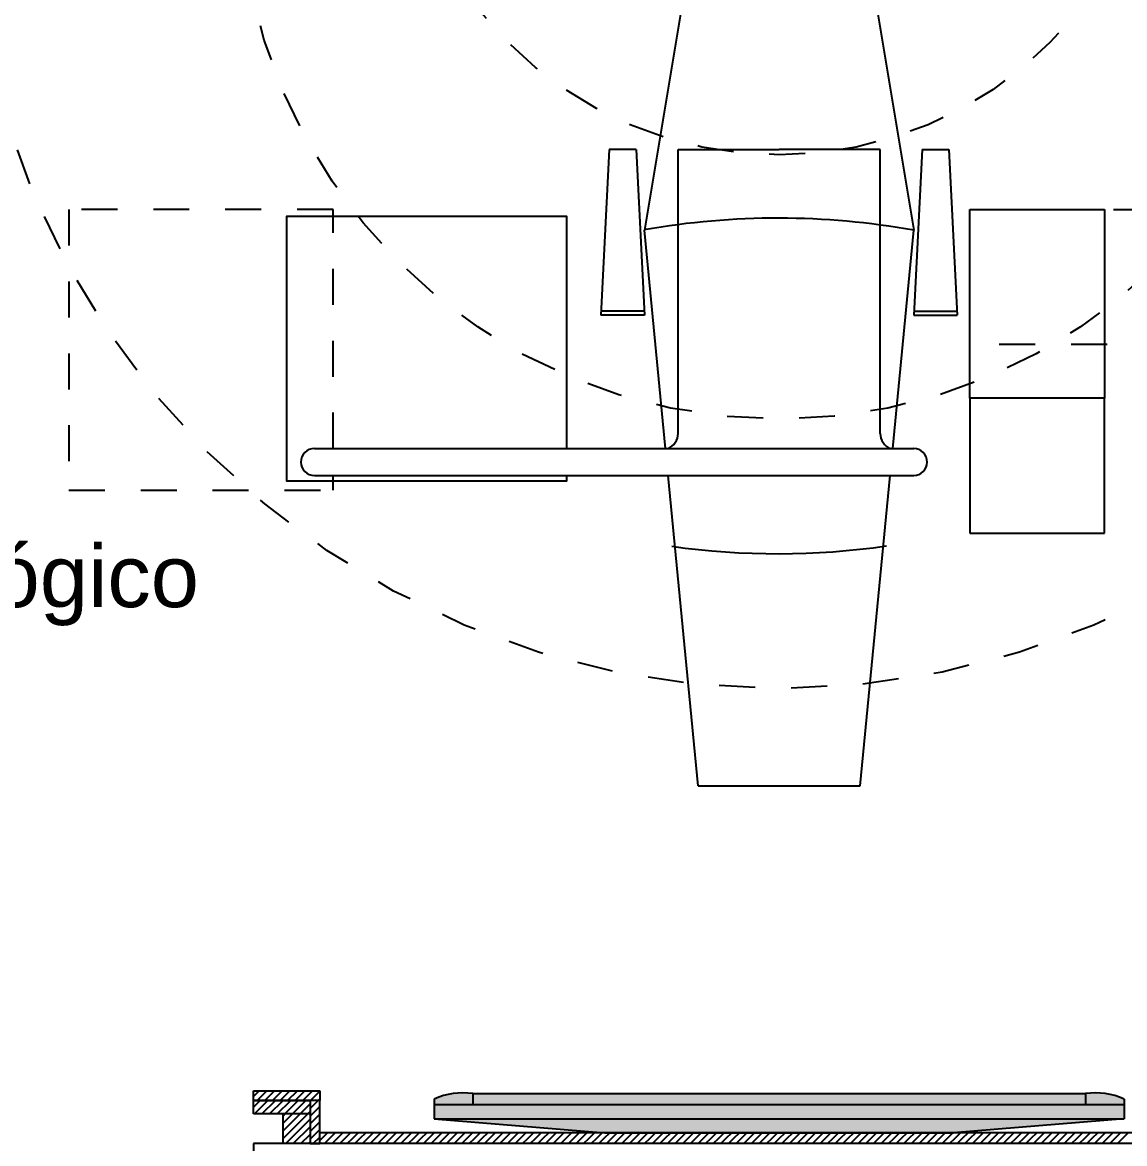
# Model space of a CAD drawing. Header units: millimetres. Extents: x 1573 to 2177, y 1587 to 1932.
# Drawn here: x 1899.678 to 1902.744, y 1914.775 to 1917.894 of the extents above; entities that cross this region are included whole.
import ezdxf
from ezdxf.enums import TextEntityAlignment as Align

# ---------------------------------------------------------------- set-up
doc = ezdxf.new("R2010")
doc.units = ezdxf.units.MM
doc.header["$LTSCALE"] = 0.03
doc.linetypes.add('HIDDEN', pattern=[9.525, 6.35, -3.175])
doc.layers.add('-HIDRO', color=8, linetype='Continuous')
doc.styles.add('ARIAL', font='arial.ttf')

msp = doc.modelspace()

# ---------------------------------------------------------------- hatches: boundary and pattern name
at = {"layer": '-HIDRO'}
h = msp.add_hatch(color=256, dxfattribs=at)
h.paths.add_polyline_path([(1902.2678, 1914.8053), (1901.2982, 1914.8053), (1900.8231, 1914.8445), (1902.7428, 1914.8445)])
h.paths.add_polyline_path([(1900.9304, 1914.8838), (1900.8231, 1914.8838), (1900.8231, 1914.8991, -0.139997), (1900.9304, 1914.9144)])
h.paths.add_polyline_path([(1902.6355, 1914.8838), (1900.9304, 1914.8838), (1900.9304, 1914.9144), (1902.6355, 1914.9144)])
h.paths.add_polyline_path([(1902.7428, 1914.8991), (1902.7428, 1914.8838), (1902.6355, 1914.8838), (1902.6355, 1914.9144, -0.139997)])
h.paths.add_polyline_path([(1902.7428, 1914.8445), (1900.8231, 1914.8445), (1900.8231, 1914.8838), (1902.7428, 1914.8838)])

# ---------------------------------------------------------------- linework, layer by layer
for p, q in [((1901.5205, 1917.9907), (1901.408, 1917.3157)), ((1902.0455, 1917.9907), (1902.158, 1917.3157)), ((1901.3105, 1917.5407), (1901.2874, 1917.0796)), ((1901.3855, 1917.5407), (1901.3105, 1917.5407)), ((1901.3855, 1917.5407), (1901.4085, 1917.0796)), ((1901.5019, 1916.7505), (1901.5019, 1917.5407)), ((1901.5019, 1917.5407), (1901.783, 1917.5407)), ((1902.0641, 1917.5407), (1901.783, 1917.5407)), ((1902.0641, 1916.7505), (1902.0641, 1917.5407)), ((1902.1805, 1917.5407), (1902.1574, 1917.0796)), ((1902.1805, 1917.5407), (1902.2555, 1917.5407)), ((1902.2555, 1917.5407), (1902.2785, 1917.0796)), ((1902.3135, 1916.8483), (1902.3135, 1917.3733)), ((1902.3135, 1917.3733), (1902.6885, 1917.3733)), ((1902.6885, 1917.3733), (1902.6885, 1916.8483)), ((1901.4669, 1916.7085), (1901.408, 1917.3157)), ((1902.099, 1916.7085), (1902.158, 1917.3157)), ((1901.408, 1917.0907), (1901.288, 1917.0907)), ((1902.158, 1917.0907), (1902.278, 1917.0907)), ((1901.4085, 1917.0796), (1901.2874, 1917.0796)), ((1902.1574, 1917.0796), (1902.2785, 1917.0796)), ((1902.3135, 1916.8483), (1902.3135, 1916.4733)), ((1902.6885, 1916.8483), (1902.3135, 1916.8483)), ((1902.6885, 1916.4733), (1902.6885, 1916.8483)), ((1900.4901, 1916.7085), (1902.1574, 1916.7085)), ((1900.4901, 1916.6335), (1902.1574, 1916.6335)), ((1901.558, 1915.7707), (1901.4742, 1916.6335)), ((1902.008, 1915.7707), (1902.0918, 1916.6335)), ((1902.3135, 1916.4733), (1902.6885, 1916.4733)), ((1901.558, 1915.7707), (1902.008, 1915.7707)), ((1900.3204, 1914.9223), (1900.5049, 1914.9223)), ((1900.3204, 1914.8953), (1900.3204, 1914.9223)), ((1900.3204, 1914.906), (1900.3367, 1914.9223)), ((1900.3309, 1914.8953), (1900.3579, 1914.9223)), ((1900.3521, 1914.8953), (1900.3791, 1914.9223)), ((1900.3733, 1914.8953), (1900.4003, 1914.9223)), ((1900.3945, 1914.8953), (1900.4215, 1914.9223)), ((1900.4157, 1914.8953), (1900.4427, 1914.9223)), ((1900.4369, 1914.8953), (1900.4639, 1914.9223)), ((1900.4581, 1914.8953), (1900.4851, 1914.9223)), ((1900.4794, 1914.8953), (1900.5049, 1914.9208)), ((1900.5049, 1914.9223), (1900.5049, 1914.8953)), ((1900.9304, 1914.9144), (1902.6355, 1914.9144)), ((1900.9304, 1914.9144), (1900.9304, 1914.8838)), ((1902.6355, 1914.9144), (1902.6355, 1914.8838)), ((1900.5049, 1914.8953), (1900.3204, 1914.8953)), ((1900.3204, 1914.8578), (1900.3204, 1914.8953)), ((1900.3204, 1914.8953), (1900.4779, 1914.8953)), ((1900.5049, 1914.8953), (1900.4779, 1914.8953)), ((1900.4779, 1914.8953), (1900.4779, 1914.7753)), ((1900.4779, 1914.8953), (1900.4779, 1914.7753)), ((1900.4779, 1914.8938), (1900.4794, 1914.8953)), ((1900.4779, 1914.8726), (1900.5006, 1914.8953)), ((1900.4779, 1914.8514), (1900.5049, 1914.8784)), ((1900.5006, 1914.8953), (1900.5049, 1914.8996)), ((1900.5049, 1914.7753), (1900.5049, 1914.8953)), ((1900.8231, 1914.8991), (1900.8231, 1914.8838)), ((1900.8231, 1914.8838), (1900.8231, 1914.8445)), ((1900.8231, 1914.8838), (1902.7428, 1914.8838)), ((1902.7428, 1914.8991), (1902.7428, 1914.8838)), ((1902.7428, 1914.8838), (1902.7428, 1914.8445)), ((1900.4779, 1914.8578), (1900.3204, 1914.8578)), ((1900.4029, 1914.7753), (1900.4029, 1914.8578)), ((1900.4779, 1914.8302), (1900.5049, 1914.8572)), ((1900.8231, 1914.8445), (1902.7428, 1914.8445)), ((1900.8231, 1914.8445), (1901.2982, 1914.8053)), ((1902.7428, 1914.8445), (1902.2678, 1914.8053)), ((1900.4779, 1914.809), (1900.5049, 1914.836)), ((1900.4779, 1914.7878), (1900.5049, 1914.8148)), ((1900.4866, 1914.7753), (1900.5049, 1914.7935)), ((1902.9829, 1914.8053), (1900.5049, 1914.8053)), ((1900.5049, 1914.8047), (1900.5055, 1914.8053)), ((1900.5049, 1914.7834), (1900.5117, 1914.7903)), ((1900.5117, 1914.7903), (1900.5267, 1914.8053)), ((1900.518, 1914.7753), (1900.533, 1914.7903)), ((1900.533, 1914.7903), (1900.548, 1914.8053)), ((1900.5392, 1914.7753), (1900.5542, 1914.7903)), ((1900.5542, 1914.7903), (1900.5692, 1914.8053)), ((1900.5604, 1914.7753), (1900.5754, 1914.7903)), ((1900.5754, 1914.7903), (1900.5904, 1914.8053)), ((1900.5816, 1914.7753), (1900.5966, 1914.7903)), ((1900.5966, 1914.7903), (1900.6116, 1914.8053)), ((1900.6028, 1914.7753), (1900.6178, 1914.7903)), ((1900.6178, 1914.7903), (1900.6328, 1914.8053)), ((1900.624, 1914.7753), (1900.639, 1914.7903)), ((1900.639, 1914.7903), (1900.654, 1914.8053)), ((1900.6452, 1914.7753), (1900.6602, 1914.7903)), ((1900.6602, 1914.7903), (1900.6752, 1914.8053)), ((1900.6664, 1914.7753), (1900.6814, 1914.7903)), ((1900.6814, 1914.7903), (1900.6964, 1914.8053)), ((1900.6877, 1914.7753), (1900.7027, 1914.7903)), ((1900.7027, 1914.7903), (1900.7177, 1914.8053)), ((1900.7089, 1914.7753), (1900.7239, 1914.7903)), ((1900.7239, 1914.7903), (1900.7389, 1914.8053)), ((1900.7301, 1914.7753), (1900.7451, 1914.7903)), ((1900.7451, 1914.7903), (1900.7601, 1914.8053)), ((1900.7513, 1914.7753), (1900.7663, 1914.7903)), ((1900.7663, 1914.7903), (1900.7813, 1914.8053)), ((1900.7725, 1914.7753), (1900.7875, 1914.7903)), ((1900.7875, 1914.7903), (1900.8025, 1914.8053)), ((1900.7937, 1914.7753), (1900.8087, 1914.7903)), ((1900.8087, 1914.7903), (1900.8237, 1914.8053)), ((1900.8149, 1914.7753), (1900.8299, 1914.7903)), ((1900.8299, 1914.7903), (1900.8449, 1914.8053)), ((1900.8361, 1914.7753), (1900.8511, 1914.7903)), ((1900.8511, 1914.7903), (1900.8661, 1914.8053)), ((1900.8574, 1914.7753), (1900.8724, 1914.7903)), ((1900.8724, 1914.7903), (1900.8874, 1914.8053)), ((1900.8786, 1914.7753), (1900.8936, 1914.7903)), ((1900.8936, 1914.7903), (1900.9086, 1914.8053)), ((1900.8998, 1914.7753), (1900.9148, 1914.7903)), ((1900.9148, 1914.7903), (1900.9298, 1914.8053)), ((1900.921, 1914.7753), (1900.936, 1914.7903)), ((1900.936, 1914.7903), (1900.951, 1914.8053)), ((1900.9422, 1914.7753), (1900.9572, 1914.7903)), ((1900.9572, 1914.7903), (1900.9722, 1914.8053)), ((1900.9634, 1914.7753), (1900.9784, 1914.7903)), ((1900.9784, 1914.7903), (1900.9934, 1914.8053)), ((1900.9846, 1914.7753), (1900.9996, 1914.7903)), ((1900.9996, 1914.7903), (1901.0146, 1914.8053)), ((1901.0059, 1914.7753), (1901.0209, 1914.7903)), ((1901.0209, 1914.7903), (1901.0359, 1914.8053)), ((1901.0271, 1914.7753), (1901.0421, 1914.7903)), ((1901.0421, 1914.7903), (1901.0571, 1914.8053)), ((1901.0483, 1914.7753), (1901.0633, 1914.7903)), ((1901.0633, 1914.7903), (1901.0783, 1914.8053)), ((1901.0695, 1914.7753), (1901.0845, 1914.7903)), ((1901.0845, 1914.7903), (1901.0995, 1914.8053)), ((1901.0907, 1914.7753), (1901.1057, 1914.7903)), ((1901.1057, 1914.7903), (1901.1207, 1914.8053)), ((1901.1119, 1914.7753), (1901.1269, 1914.7903)), ((1901.1269, 1914.7903), (1901.1419, 1914.8053)), ((1901.1331, 1914.7753), (1901.1481, 1914.7903)), ((1901.1481, 1914.7903), (1901.1631, 1914.8053)), ((1901.1543, 1914.7753), (1901.1693, 1914.7903)), ((1901.1693, 1914.7903), (1901.1843, 1914.8053)), ((1901.1756, 1914.7753), (1901.1906, 1914.7903)), ((1901.1906, 1914.7903), (1901.2056, 1914.8053)), ((1901.1968, 1914.7753), (1901.2118, 1914.7903)), ((1901.2118, 1914.7903), (1901.2268, 1914.8053)), ((1901.218, 1914.7753), (1901.233, 1914.7903)), ((1901.233, 1914.7903), (1901.248, 1914.8053)), ((1901.2392, 1914.7753), (1901.2542, 1914.7903)), ((1901.2542, 1914.7903), (1901.2692, 1914.8053)), ((1901.2604, 1914.7753), (1901.2754, 1914.7903)), ((1901.2754, 1914.7903), (1901.2904, 1914.8053)), ((1901.2816, 1914.7753), (1901.2966, 1914.7903)), ((1901.2966, 1914.7903), (1901.3116, 1914.8053)), ((1901.2982, 1914.8053), (1902.2678, 1914.8053)), ((1901.3028, 1914.7753), (1901.3178, 1914.7903)), ((1901.3178, 1914.7903), (1901.3328, 1914.8053)), ((1901.3241, 1914.7753), (1901.3391, 1914.7903)), ((1901.3391, 1914.7903), (1901.3541, 1914.8053)), ((1901.3453, 1914.7753), (1901.3603, 1914.7903)), ((1901.3603, 1914.7903), (1901.3753, 1914.8053)), ((1901.3665, 1914.7753), (1901.3815, 1914.7903)), ((1901.3815, 1914.7903), (1901.3965, 1914.8053)), ((1901.3877, 1914.7753), (1901.4027, 1914.7903)), ((1901.4027, 1914.7903), (1901.4177, 1914.8053)), ((1901.4089, 1914.7753), (1901.4239, 1914.7903)), ((1901.4239, 1914.7903), (1901.4324, 1914.7988)), ((1901.4301, 1914.7753), (1901.4323, 1914.7775)), ((1901.4323, 1914.7775), (1901.4451, 1914.7903)), ((1901.4324, 1914.7988), (1901.4389, 1914.8053)), ((1901.4451, 1914.7903), (1901.4601, 1914.8053)), ((1901.4513, 1914.7753), (1901.4663, 1914.7903)), ((1901.4663, 1914.7903), (1901.4813, 1914.8053)), ((1901.4725, 1914.7753), (1901.4875, 1914.7903)), ((1901.4875, 1914.7903), (1901.5025, 1914.8053)), ((1901.4938, 1914.7753), (1901.5088, 1914.7903)), ((1901.5088, 1914.7903), (1901.5238, 1914.8053)), ((1901.515, 1914.7753), (1901.53, 1914.7903)), ((1901.53, 1914.7903), (1901.545, 1914.8053)), ((1901.5362, 1914.7753), (1901.5512, 1914.7903)), ((1901.5512, 1914.7903), (1901.5662, 1914.8053)), ((1901.5574, 1914.7753), (1901.5724, 1914.7903)), ((1901.5724, 1914.7903), (1901.5874, 1914.8053)), ((1901.5786, 1914.7753), (1901.5936, 1914.7903)), ((1901.5936, 1914.7903), (1901.6086, 1914.8053)), ((1901.5998, 1914.7753), (1901.6148, 1914.7903)), ((1901.6148, 1914.7903), (1901.6298, 1914.8053)), ((1901.621, 1914.7753), (1901.636, 1914.7903)), ((1901.636, 1914.7903), (1901.651, 1914.8053)), ((1901.6423, 1914.7753), (1901.6573, 1914.7903)), ((1901.6573, 1914.7903), (1901.6723, 1914.8053)), ((1901.6635, 1914.7753), (1901.6785, 1914.7903)), ((1901.6785, 1914.7903), (1901.6935, 1914.8053)), ((1901.6847, 1914.7753), (1901.6997, 1914.7903)), ((1901.6997, 1914.7903), (1901.7147, 1914.8053)), ((1901.7059, 1914.7753), (1901.7209, 1914.7903)), ((1901.7209, 1914.7903), (1901.7359, 1914.8053)), ((1901.7271, 1914.7753), (1901.7421, 1914.7903)), ((1901.7421, 1914.7903), (1901.7571, 1914.8053)), ((1901.7483, 1914.7753), (1901.7633, 1914.7903)), ((1901.7633, 1914.7903), (1901.7783, 1914.8053)), ((1901.7695, 1914.7753), (1901.7845, 1914.7903)), ((1901.7845, 1914.7903), (1901.7995, 1914.8053)), ((1901.7907, 1914.7753), (1901.8057, 1914.7903)), ((1901.8057, 1914.7903), (1901.8207, 1914.8053)), ((1901.812, 1914.7753), (1901.827, 1914.7903)), ((1901.827, 1914.7903), (1901.842, 1914.8053)), ((1901.8332, 1914.7753), (1901.8482, 1914.7903)), ((1901.8482, 1914.7903), (1901.8632, 1914.8053)), ((1901.8544, 1914.7753), (1901.8694, 1914.7903)), ((1901.8694, 1914.7903), (1901.8844, 1914.8053)), ((1901.8756, 1914.7753), (1901.8906, 1914.7903)), ((1901.8906, 1914.7903), (1901.9056, 1914.8053)), ((1901.8968, 1914.7753), (1901.9118, 1914.7903)), ((1901.9118, 1914.7903), (1901.9268, 1914.8053)), ((1901.918, 1914.7753), (1901.933, 1914.7903)), ((1901.933, 1914.7903), (1901.948, 1914.8053)), ((1901.9392, 1914.7753), (1901.9542, 1914.7903)), ((1901.9542, 1914.7903), (1901.9692, 1914.8053)), ((1901.9604, 1914.7753), (1901.9754, 1914.7903)), ((1901.9754, 1914.7903), (1901.9904, 1914.8053)), ((1901.9817, 1914.7753), (1901.9967, 1914.7903)), ((1901.9967, 1914.7903), (1902.0117, 1914.8053)), ((1902.0029, 1914.7753), (1902.0179, 1914.7903)), ((1902.0179, 1914.7903), (1902.0329, 1914.8053)), ((1902.0241, 1914.7753), (1902.0391, 1914.7903)), ((1902.0391, 1914.7903), (1902.0541, 1914.8053)), ((1902.0453, 1914.7753), (1902.0603, 1914.7903)), ((1902.0603, 1914.7903), (1902.0753, 1914.8053)), ((1902.0665, 1914.7753), (1902.0815, 1914.7903)), ((1902.0815, 1914.7903), (1902.0965, 1914.8053)), ((1902.0877, 1914.7753), (1902.1027, 1914.7903)), ((1902.1027, 1914.7903), (1902.1177, 1914.8053)), ((1902.1089, 1914.7753), (1902.1239, 1914.7903)), ((1902.1239, 1914.7903), (1902.1389, 1914.8053)), ((1902.1302, 1914.7753), (1902.1452, 1914.7903)), ((1902.1452, 1914.7903), (1902.1602, 1914.8053)), ((1902.1514, 1914.7753), (1902.1664, 1914.7903)), ((1902.1664, 1914.7903), (1902.1814, 1914.8053)), ((1902.1726, 1914.7753), (1902.1876, 1914.7903)), ((1902.1876, 1914.7903), (1902.2026, 1914.8053)), ((1902.1938, 1914.7753), (1902.2088, 1914.7903)), ((1902.2088, 1914.7903), (1902.2238, 1914.8053)), ((1902.215, 1914.7753), (1902.23, 1914.7903)), ((1902.23, 1914.7903), (1902.245, 1914.8053)), ((1902.2362, 1914.7753), (1902.2512, 1914.7903)), ((1902.2512, 1914.7903), (1902.2662, 1914.8053)), ((1902.2574, 1914.7753), (1902.2724, 1914.7903)), ((1902.2724, 1914.7903), (1902.2874, 1914.8053)), ((1902.2786, 1914.7753), (1902.2936, 1914.7903)), ((1902.2936, 1914.7903), (1902.3086, 1914.8053)), ((1902.2999, 1914.7753), (1902.3149, 1914.7903)), ((1902.3149, 1914.7903), (1902.3299, 1914.8053)), ((1902.3211, 1914.7753), (1902.3361, 1914.7903)), ((1902.3361, 1914.7903), (1902.3511, 1914.8053)), ((1902.3423, 1914.7753), (1902.3573, 1914.7903)), ((1902.3573, 1914.7903), (1902.3723, 1914.8053)), ((1902.3635, 1914.7753), (1902.3785, 1914.7903)), ((1902.3785, 1914.7903), (1902.3935, 1914.8053)), ((1902.3847, 1914.7753), (1902.3997, 1914.7903)), ((1902.3997, 1914.7903), (1902.4147, 1914.8053)), ((1902.4059, 1914.7753), (1902.4209, 1914.7903)), ((1902.4209, 1914.7903), (1902.4359, 1914.8053)), ((1902.4271, 1914.7753), (1902.4421, 1914.7903)), ((1902.4421, 1914.7903), (1902.4571, 1914.8053)), ((1902.4484, 1914.7753), (1902.4634, 1914.7903)), ((1902.4634, 1914.7903), (1902.4784, 1914.8053)), ((1902.4696, 1914.7753), (1902.4846, 1914.7903)), ((1902.4846, 1914.7903), (1902.4996, 1914.8053)), ((1902.4908, 1914.7753), (1902.5058, 1914.7903)), ((1902.5058, 1914.7903), (1902.5208, 1914.8053)), ((1902.512, 1914.7753), (1902.527, 1914.7903)), ((1902.527, 1914.7903), (1902.542, 1914.8053)), ((1902.5332, 1914.7753), (1902.5482, 1914.7903)), ((1902.5482, 1914.7903), (1902.5632, 1914.8053)), ((1902.5544, 1914.7753), (1902.5694, 1914.7903)), ((1902.5694, 1914.7903), (1902.5844, 1914.8053)), ((1902.5756, 1914.7753), (1902.5906, 1914.7903)), ((1902.5906, 1914.7903), (1902.6056, 1914.8053)), ((1902.5968, 1914.7753), (1902.6118, 1914.7903)), ((1902.6118, 1914.7903), (1902.6268, 1914.8053)), ((1902.6181, 1914.7753), (1902.6331, 1914.7903)), ((1902.6331, 1914.7903), (1902.6481, 1914.8053)), ((1902.6393, 1914.7753), (1902.6543, 1914.7903)), ((1902.6543, 1914.7903), (1902.6693, 1914.8053)), ((1902.6605, 1914.7753), (1902.6755, 1914.7903)), ((1902.6755, 1914.7903), (1902.6905, 1914.8053)), ((1902.6817, 1914.7753), (1902.6967, 1914.7903)), ((1902.6967, 1914.7903), (1902.7117, 1914.8053)), ((1902.7029, 1914.7753), (1902.7179, 1914.7903)), ((1902.7179, 1914.7903), (1902.7329, 1914.8053)), ((1902.7241, 1914.7753), (1902.7391, 1914.7903)), ((1902.7391, 1914.7903), (1902.7541, 1914.8053)), ((1903.8829, 1914.7753), (1900.3204, 1914.7753)), ((1900.3204, 1914.7753), (1900.3204, 1914.5803)), ((1900.4779, 1914.7753), (1900.5049, 1914.7753))]:
    msp.add_line(p, q, dxfattribs=at)
at = {"layer": '-HIDRO', "ltscale": 0.2}
for p, q in [((1900.3204, 1914.8764), (1900.3393, 1914.8953)), ((1900.323, 1914.8578), (1900.3605, 1914.8953)), ((1900.3442, 1914.8578), (1900.3817, 1914.8953)), ((1900.3654, 1914.8578), (1900.4029, 1914.8953)), ((1900.3866, 1914.8578), (1900.4241, 1914.8953)), ((1900.4078, 1914.8578), (1900.4453, 1914.8953)), ((1900.429, 1914.8578), (1900.4665, 1914.8953)), ((1900.4502, 1914.8578), (1900.4779, 1914.8854)), ((1900.4029, 1914.8529), (1900.4078, 1914.8578)), ((1900.4029, 1914.8317), (1900.429, 1914.8578)), ((1900.4029, 1914.8104), (1900.4502, 1914.8578)), ((1900.4029, 1914.7892), (1900.4715, 1914.8578)), ((1900.4102, 1914.7753), (1900.4779, 1914.843)), ((1900.4715, 1914.8578), (1900.4779, 1914.8642)), ((1900.4314, 1914.7753), (1900.4779, 1914.8218)), ((1900.4526, 1914.7753), (1900.4779, 1914.8006)), ((1900.4738, 1914.7753), (1900.4779, 1914.7794))]:
    msp.add_line(p, q, dxfattribs=at)
at = {"layer": '-HIDRO', "linetype": 'HIDDEN', "ltscale": 0.5}
msp.add_lwpolyline([(1900.542, 1916.7085), (1900.542, 1917.3733), (1899.807, 1917.3733), (1899.807, 1916.5933), (1900.542, 1916.5933), (1900.542, 1916.6335)], dxfattribs=at)
msp.add_lwpolyline([(1902.3135, 1916.9983), (1902.3135, 1917.3733), (1903.0955, 1917.3733), (1903.0955, 1916.9983)], close=True, dxfattribs=at)
at = {"layer": '-HIDRO'}
for points in [[(1901.1923, 1916.7085), (1901.1923, 1917.3541), (1900.4123, 1917.3541), (1900.4123, 1916.6191), (1900.4123, 1916.6191)], [(1900.4123, 1916.6191), (1901.1923, 1916.6191), (1901.1923, 1916.6335)]]:
    msp.add_lwpolyline(points, dxfattribs=at)
at = {"layer": '-HIDRO', "linetype": 'HIDDEN', "ltscale": 0.5}
for centre, radius in [((1901.783, 1918.2907), 2.25), ((1901.783, 1918.2907), 1.5), ((1901.783, 1918.5907), 1.065)]:
    msp.add_circle(centre, radius, dxfattribs=at)
at = {"layer": '-HIDRO'}
for centre, radius, start, end in [((1901.7794, 1915.2173), 2.1322, 79.7731, 100.0353), ((1901.4569, 1916.7505), 0.045, 291.0587, 0), ((1902.1091, 1916.7505), 0.045, 180, 248.9413), ((1900.4901, 1916.671), 0.0375, 90, 270), ((1902.1574, 1916.671), 0.0375, 270, 90), ((1901.7794, 1918.5483), 2.1322, 262.0475, 278.1485), ((1900.9036, 1914.7189), 0.1974, 82.1878, 114.0655), ((1902.6624, 1914.7189), 0.1974, 65.9345, 97.8122)]:
    msp.add_arc(centre, radius, start, end, dxfattribs=at)

# ---------------------------------------------------------------- texts
at = {"style": 'ARIAL'}
msp.add_text('Consultório Odontológico', height=0.1728, dxfattribs=at).set_placement((1898.8138, 1916.3538), align=Align.MIDDLE_CENTER)

doc.saveas('drawing.dxf')
